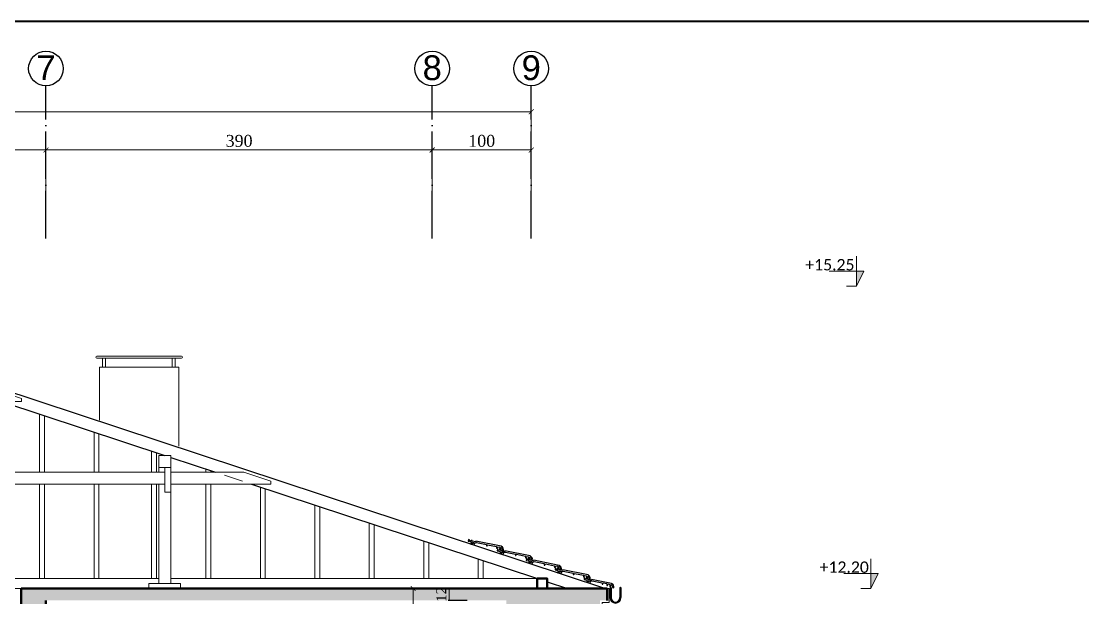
# Model space of a CAD drawing. Header units: metres. Extents: x 134072 to 172200, y 35728 to 38066.
# Drawn here: x 165612 to 166683, y 37484 to 38066 of the extents above; entities that cross this region are included whole.
import ezdxf

# ---------------------------------------------------------------- set-up
doc = ezdxf.new("R2010")
doc.units = ezdxf.units.M
doc.linetypes.add('ACAD_ISO04W100', pattern=[30, 24, -3, 0, -3])
for name, color, linetype in [('Aks', 7, 'Continuous'), ('duvaR', 52, 'Continuous'), ('KİREMİT', 242, 'Continuous')]:
    doc.layers.add(name, color=color, linetype=linetype)
for name, color, linetype, lineweight in [('Cizgi 15', 3, 'Continuous', 15), ('Cizgi 20', 175, 'Continuous', 20), ('Cizgi 50', 1, 'Continuous', 50), ('ELEKTRİK', 102, 'Continuous', 40), ('Kotlandırma', 212, 'Continuous', 9), ('Olcu 20', 7, 'Continuous', 20), ('sıva', 145, 'Continuous', 5), ('Tarama 13', 221, 'Continuous', 13)]:
    doc.layers.add(name, color=color, linetype=linetype, lineweight=lineweight)
doc.styles.add('arial_1_18', font='arial.ttf', dxfattribs={"height": 0.2})
doc.styles.add('muhammet', font='times.ttf', dxfattribs={"height": 10})
doc.styles.add('omer', font='times.ttf', dxfattribs={"height": 12})
doc.styles.get("Standard").update_dxf_attribs({"font": 'txt.shx'})
doc.dimstyles.new('ISO-25', dxfattribs={"dimtxt": 12, "dimasz": 5, "dimexe": 3, "dimexo": 10, "dimgap": 3, "dimtad": 1, "dimdec": 0, "dimtxsty": 'omer', "dimblk": 'ARCHTICK', "dimcen": 0, "dimclrd": 256, "dimclre": 256, "dimclrt": 256, "dimadec": 0, "dimazin": 0, "dimtfac": 1, "dimtdec": 0, "dimtix": 1, "dimtmove": 0, "dimatfit": 3, "dimldrblk": 'ARCHTICK', "dimfxl": 50, "dimfxlon": 1, "dimlwd": -1, "dimlwe": -1, "dimarcsym": 0})
doc.dimstyles.new('mami', dxfattribs={"dimtxt": 9, "dimasz": 5, "dimexe": 1.25, "dimexo": 10, "dimgap": 3, "dimtad": 1, "dimtoh": 1, "dimdec": 0, "dimtxsty": 'muhammet', "dimblk": 'DOT', "dimcen": 2.5, "dimclrd": 256, "dimadec": 0, "dimazin": 0, "dimtfac": 1, "dimtdec": 0, "dimtix": 1, "dimtmove": 0, "dimatfit": 3, "dimldrblk": 'DOT', "dimfxl": 60, "dimfxlon": 1, "dimlwd": -1, "dimarcsym": 0})

# ---------------------------------------------------------------- blocks, each defined once
blk = doc.blocks.new('*D107')
at = {"layer": 'Defpoints', "color": 0, "transparency": 16777216}
for p in [(166073.4, 37493.8, 0), (166043.7, 37481.8), (166071.9, 37481.8, 0)]:
    blk.add_point(p, dxfattribs=at)
at = {"layer": 'Olcu 20', "color": 0, "lineweight": -2, "transparency": 16777216}
for p, q in [((166063.4, 37493.8), (166042.5, 37493.8)), ((166061.9, 37481.8), (166042.5, 37481.8))]:
    blk.add_line(p, q, dxfattribs=at)
at = {"layer": 'Olcu 20', "transparency": 16777216}
blk.add_line((166043.7, 37493.8), (166043.7, 37481.8), dxfattribs=at)
at = {"layer": 'Olcu 20', "color": 0, "transparency": 16777216, "insert": (166035.7, 37487.8), "char_height": 10, "attachment_point": 5, "rotation": 90, "style": 'muhammet'}
blk.add_mtext('12', dxfattribs=at)
blk = doc.blocks.new('_Dot')
at = {"color": 0, "linetype": 'ByBlock', "lineweight": -2}
blk.add_line((-0.5, 0), (-1, 0), dxfattribs=at)
at = {"color": 0, "linetype": 'ByBlock', "const_width": 0.5}
blk.add_lwpolyline([(-0.25, 0, 1), (0.25, 0, 1)], format="xyb", close=True, dxfattribs=at)
blk = doc.blocks.new('_ArchTick')
at = {"layer": 'Olcu 20', "color": 0, "const_width": 0.15}
blk.add_lwpolyline([(-0.5, -0.5), (0.5, 0.5)], dxfattribs=at)
blk = doc.blocks.new('*D114')
at = {"layer": 'Defpoints', "color": 0, "transparency": 16777216}
for p in [(166024.5, 37493.8), (166007.3, 37213.8), (166024.5, 37213.8)]:
    blk.add_point(p, dxfattribs=at)
at = {"layer": 'Olcu 20', "transparency": 16777216}
for p, q in [((166010.3, 37493.8), (166004.3, 37493.8)), ((166007.3, 37493.8), (166007.3, 37213.8)), ((166010.3, 37213.8), (166004.3, 37213.8))]:
    blk.add_line(p, q, dxfattribs=at)
at = {"layer": 'Olcu 20', "transparency": 16777216, "xscale": 5, "yscale": 5, "zscale": 5}
for p, rotation in [((166007.3, 37493.8), 90), ((166007.3, 37213.8), 270)]:
    blk.add_blockref('_ArchTick', p, dxfattribs=dict(at, rotation=rotation))
at = {"layer": 'Olcu 20', "transparency": 16777216, "insert": (165998.2, 37353.8), "char_height": 12, "attachment_point": 5, "rotation": 90, "style": 'omer'}
blk.add_mtext('280', dxfattribs=at)
blk = doc.blocks.new('*D142')
at = {"layer": 'Defpoints', "color": 0, "transparency": 16777216}
for p in [(165636.5, 37936.4), (165476.5, 37845.8), (165636.5, 37847)]:
    blk.add_point(p, dxfattribs=at)
at = {"layer": 'Olcu 20', "transparency": 16777216}
for p, q in [((165476.5, 37886.4), (165476.5, 37939.4)), ((165476.5, 37936.4), (165636.5, 37936.4)), ((165636.5, 37886.4), (165636.5, 37939.4))]:
    blk.add_line(p, q, dxfattribs=at)
at = {"layer": 'Olcu 20', "transparency": 16777216, "xscale": 5, "yscale": 5, "zscale": 5, "rotation": 180}
blk.add_blockref('_ArchTick', (165476.5, 37936.4), dxfattribs=at)
at = {"layer": 'Olcu 20', "transparency": 16777216, "xscale": 5, "yscale": 5, "zscale": 5}
blk.add_blockref('_ArchTick', (165636.5, 37936.4), dxfattribs=at)
at = {"layer": 'Olcu 20', "transparency": 16777216, "insert": (165556.5, 37945.5), "char_height": 12, "attachment_point": 5, "style": 'omer'}
blk.add_mtext('160', dxfattribs=at)
blk = doc.blocks.new('*D143')
at = {"layer": 'Defpoints', "color": 0, "transparency": 16777216}
for p in [(166026.5, 37936.4), (165636.5, 37847), (166026.5, 37845.8)]:
    blk.add_point(p, dxfattribs=at)
at = {"layer": 'Olcu 20', "transparency": 16777216}
for p, q in [((165636.5, 37886.4), (165636.5, 37939.4)), ((165636.5, 37936.4), (166026.5, 37936.4)), ((166026.5, 37886.4), (166026.5, 37939.4))]:
    blk.add_line(p, q, dxfattribs=at)
at = {"layer": 'Olcu 20', "transparency": 16777216, "xscale": 5, "yscale": 5, "zscale": 5, "rotation": 180}
blk.add_blockref('_ArchTick', (165636.5, 37936.4), dxfattribs=at)
at = {"layer": 'Olcu 20', "transparency": 16777216, "xscale": 5, "yscale": 5, "zscale": 5}
blk.add_blockref('_ArchTick', (166026.5, 37936.4), dxfattribs=at)
at = {"layer": 'Olcu 20', "transparency": 16777216, "insert": (165831.5, 37945.5), "char_height": 12, "attachment_point": 5, "style": 'omer'}
blk.add_mtext('390', dxfattribs=at)
blk = doc.blocks.new('*D144')
at = {"layer": 'Defpoints', "color": 0, "transparency": 16777216}
for p in [(166126.5, 37936.4), (166026.5, 37845.8), (166126.5, 37845.8)]:
    blk.add_point(p, dxfattribs=at)
at = {"layer": 'Olcu 20', "transparency": 16777216}
for p, q in [((166026.5, 37886.4), (166026.5, 37939.4)), ((166026.5, 37936.4), (166126.5, 37936.4)), ((166126.5, 37886.4), (166126.5, 37939.4))]:
    blk.add_line(p, q, dxfattribs=at)
at = {"layer": 'Olcu 20', "transparency": 16777216, "xscale": 5, "yscale": 5, "zscale": 5, "rotation": 180}
blk.add_blockref('_ArchTick', (166026.5, 37936.4), dxfattribs=at)
at = {"layer": 'Olcu 20', "transparency": 16777216, "xscale": 5, "yscale": 5, "zscale": 5}
blk.add_blockref('_ArchTick', (166126.5, 37936.4), dxfattribs=at)
at = {"layer": 'Olcu 20', "transparency": 16777216, "insert": (166076.5, 37945.5), "char_height": 12, "attachment_point": 5, "style": 'omer'}
blk.add_mtext('100', dxfattribs=at)
blk = doc.blocks.new('*D145')
at = {"layer": 'Defpoints', "color": 0, "transparency": 16777216}
for p in [(163711.5, 37975), (163711.5, 37847), (166126.5, 37845.8)]:
    blk.add_point(p, dxfattribs=at)
at = {"layer": 'Olcu 20', "transparency": 16777216}
for p, q in [((163711.5, 37925), (163711.5, 37978)), ((166126.5, 37925), (166126.5, 37978)), ((166126.5, 37975), (163711.5, 37975))]:
    blk.add_line(p, q, dxfattribs=at)
at = {"layer": 'Olcu 20', "transparency": 16777216, "xscale": 5, "yscale": 5, "zscale": 5, "rotation": 180}
blk.add_blockref('_ArchTick', (163711.5, 37975), dxfattribs=at)
at = {"layer": 'Olcu 20', "transparency": 16777216, "xscale": 5, "yscale": 5, "zscale": 5}
blk.add_blockref('_ArchTick', (166126.5, 37975), dxfattribs=at)
at = {"layer": 'Olcu 20', "transparency": 16777216, "insert": (164919, 37984.1), "char_height": 12, "attachment_point": 5, "style": 'omer'}
blk.add_mtext('2415', dxfattribs=at)

msp = doc.modelspace()

# ---------------------------------------------------------------- hatches: boundary and pattern name
at = {"layer": 'Kotlandırma', "lineweight": 20}
for points in [[(166454.9, 37814.1), (166462.4, 37814.1), (166454.9, 37799.1)], [(166469.4, 37508.8), (166476.9, 37508.8), (166469.4, 37493.8)]]:
    msp.add_hatch(color=256, dxfattribs=at).paths.add_polyline_path(points)
at = {"layer": 'Tarama 13'}
h = msp.add_hatch(dxfattribs=at)
h.set_pattern_fill('ANSI33', color=256, scale=2, style=0)
h.set_pattern_definition([(45, (109731.198, 30647.212), (-8.980256, 8.980256), []), (45, (109740.179, 30647.212), (-8.980256, 8.980256), [6.35, -3.175])])
h.paths.add_polyline_path([(166156.5, 36233.8), (166126.5, 36233.8), (166126.5, 36373.8), (166096.5, 36373.8), (166096.5, 36233.8), (165800.9, 36233.8), (165800.9, 36193.8), (166156.5, 36193.8)])
h.paths.add_polyline_path([(165800.9, 36233.8), (165636.5, 36233.8), (165636.5, 36373.8), (165611.5, 36373.8), (165611.5, 36233.8), (165156.5, 36233.8), (165156.5, 36373.8), (165131.5, 36373.8), (165131.5, 36233.8), (164541.5, 36233.8), (164541.5, 36373.8), (164516.5, 36373.8), (164516.5, 36233.8), (164071.5, 36233.8), (164071.5, 36373.8), (164046.5, 36373.8), (164046.5, 36233.8), (163910.8, 36233.8), (163910.8, 36193.8), (165800.9, 36193.8)])
h.paths.add_polyline_path([(163910.8, 36233.8), (163741.5, 36233.8), (163741.5, 36373.8), (163711.5, 36373.8), (163711.5, 36233.8), (163681.5, 36233.8), (163681.5, 36193.8), (163910.8, 36193.8)])
h.paths.add_polyline_path([(163736.5, 36641.8), (163911, 36641.8), (163911, 36653.8), (163711.5, 36653.8), (163711.5, 36603.8), (163736.5, 36603.8)])
h.paths.add_polyline_path([(163736.5, 36921.8), (163911, 36921.8), (163911, 36933.8), (163711.5, 36933.8), (163711.5, 36883.8), (163736.5, 36883.8)])
h.paths.add_polyline_path([(163736.5, 37201.8), (163911, 37201.8), (163911, 37213.8), (163711.5, 37213.8), (163711.5, 37182), (163736.5, 37182)])
h.paths.add_polyline_path([(163736.5, 37182), (163711.5, 37182), (163711.5, 37163.8), (163736.5, 37163.8)])
h.paths.add_polyline_path([(163973.1, 37493.8), (163635, 37493.8), (163635, 37481.8), (163642, 37481.8), (163642, 37476.8), (163711.5, 37476.8), (163711.5, 37443.8), (163736.5, 37443.8), (163736.5, 37481.8), (163973.1, 37481.8)])
h.paths.add_polyline_path([(165290.5, 37493.8), (163977.2, 37493.8), (163977.2, 37481.8), (164046.5, 37481.8), (164046.5, 37443.8), (164071.5, 37443.8), (164071.5, 37481.8), (164516.5, 37481.8), (164516.5, 37443.8), (164541.5, 37443.8), (164541.5, 37481.8), (165131.5, 37481.8), (165131.5, 37443.8), (165156.5, 37443.8), (165156.5, 37481.8), (165290.5, 37481.8)])
h.paths.add_polyline_path([(164071.5, 37201.8), (164516.5, 37201.8), (164516.5, 37163.8), (164541.5, 37163.8), (164541.5, 37201.8), (165131.5, 37201.8), (165131.5, 37163.8), (165156.5, 37163.8), (165156.5, 37201.8), (165299.6, 37201.8), (165518.8, 37338.8), (165611.5, 37338.8), (165611.5, 37353.8), (165486.5, 37353.8), (165486.5, 37336.3), (165458.5, 37336.3), (165458.5, 37318.8), (165430.5, 37318.8), (165430.5, 37301.3), (165402.5, 37301.3), (165402.5, 37283.8), (165374.5, 37283.8), (165374.5, 37266.3), (165346.5, 37266.3), (165346.5, 37248.8), (165318.5, 37248.8), (165318.5, 37231.3), (165290.5, 37231.3), (165290.5, 37213.8), (163911, 37213.8), (163911, 37201.8), (164046.5, 37201.8), (164046.5, 37163.8), (164071.5, 37163.8)])
h.paths.add_polyline_path([(164071.5, 36921.8), (164516.5, 36921.8), (164516.5, 36883.8), (164541.5, 36883.8), (164541.5, 36921.8), (165131.5, 36921.8), (165131.5, 36883.8), (165156.5, 36883.8), (165156.5, 36921.8), (165299.6, 36921.8), (165518.8, 37058.8), (165611.5, 37058.8), (165611.5, 37073.8), (165486.5, 37073.8), (165486.5, 37056.3), (165458.5, 37056.3), (165458.5, 37038.8), (165430.5, 37038.8), (165430.5, 37021.3), (165402.5, 37021.3), (165402.5, 37003.8), (165374.5, 37003.8), (165374.5, 36986.3), (165346.5, 36986.3), (165346.5, 36968.8), (165318.5, 36968.8), (165318.5, 36951.3), (165290.5, 36951.3), (165290.5, 36933.8), (163911, 36933.8), (163911, 36921.8), (164046.5, 36921.8), (164046.5, 36883.8), (164071.5, 36883.8)])
h.paths.add_polyline_path([(164071.5, 36641.8), (164516.5, 36641.8), (164516.5, 36603.8), (164541.5, 36603.8), (164541.5, 36641.8), (165131.5, 36641.8), (165131.5, 36603.8), (165156.5, 36603.8), (165156.5, 36641.8), (165299.6, 36641.8), (165518.8, 36778.8), (165611.5, 36778.8), (165611.5, 36793.8), (165486.5, 36793.8), (165486.5, 36776.3), (165458.5, 36776.3), (165458.5, 36758.8), (165430.5, 36758.8), (165430.5, 36741.3), (165402.5, 36741.3), (165402.5, 36723.8), (165374.5, 36723.8), (165374.5, 36706.3), (165346.5, 36706.3), (165346.5, 36688.8), (165318.5, 36688.8), (165318.5, 36671.3), (165290.5, 36671.3), (165290.5, 36653.8), (163911, 36653.8), (163911, 36641.8), (164046.5, 36641.8), (164046.5, 36603.8), (164071.5, 36603.8)])
h.paths.add_polyline_path([(165611.5, 36513.8), (165486.5, 36513.8), (165486.5, 36496.3), (165458.5, 36496.3), (165458.5, 36478.8), (165430.5, 36478.8), (165430.5, 36461.3), (165402.5, 36461.3), (165402.5, 36443.8), (165374.5, 36443.8), (165374.5, 36426.3), (165346.5, 36426.3), (165346.5, 36408.8), (165318.5, 36408.8), (165318.5, 36391.3), (165290.5, 36391.3), (165290.5, 36373.8), (165318.8, 36373.8), (165518.8, 36498.8), (165611.5, 36498.8)])
h.paths.add_polyline_path([(165636.5, 36641.8), (165780.1, 36641.8), (165780.1, 36653.8), (165611.5, 36653.8), (165611.5, 36603.8), (165636.5, 36603.8)])
h.paths.add_polyline_path([(166126.5, 36653.8), (165780.1, 36653.8), (165780.1, 36641.8), (166101.5, 36641.8), (166101.5, 36603.8), (166126.5, 36603.8)])
h.paths.add_polyline_path([(166126.5, 36933.8), (165780.1, 36933.8), (165780.1, 36921.8), (166101.5, 36921.8), (166101.5, 36883.8), (166126.5, 36883.8)])
h.paths.add_polyline_path([(165636.5, 36921.8), (165780.1, 36921.8), (165780.1, 36933.8), (165611.5, 36933.8), (165611.5, 36883.8), (165636.5, 36883.8)])
h.paths.add_polyline_path([(166126.5, 37213.8), (165780.1, 37213.8), (165780.1, 37201.8), (166101.5, 37201.8), (166101.5, 37182), (166126.5, 37182)])
h.paths.add_polyline_path([(166126.5, 37182), (166101.5, 37182), (166101.5, 37163.8), (166126.5, 37163.8)])
h.paths.add_polyline_path([(165636.5, 37201.8), (165780.1, 37201.8), (165780.1, 37213.8), (165611.5, 37213.8), (165611.5, 37163.8), (165636.5, 37163.8)])
h.paths.add_polyline_path([(165636.5, 37481.8), (166101.5, 37481.8), (166101.5, 37443.8), (166126.5, 37443.8), (166126.5, 37476.8), (166196.1, 37476.8), (166196.1, 37481.8), (166203.1, 37481.8), (166203.1, 37493.8), (165611.5, 37493.8), (165611.5, 37443.8), (165636.5, 37443.8)])
h.paths.add_polyline_path([(166046.2, 36204.1), (166046.2, 36223.8), (166024.9, 36223.8), (166024.9, 36204.1)], flags=24)
h.paths.add_polyline_path([(163796.8, 36204.1), (163796.8, 36223.8), (163775.5, 36223.8), (163775.5, 36204.1)], flags=24)
h.paths.add_polyline_path([(163797, 36637.4), (163797, 36657.1), (163775.7, 36657.1), (163775.7, 36637.4)], flags=9)
h.paths.add_polyline_path([(163797, 36917.4), (163797, 36937.1), (163775.7, 36937.1), (163775.7, 36917.4)], flags=9)
h.paths.add_polyline_path([(163797, 37197.4), (163797, 37217.1), (163775.7, 37217.1), (163775.7, 37197.4)], flags=9)
h.paths.add_polyline_path([(163797, 37477.4), (163797, 37497.1), (163775.7, 37497.1), (163775.7, 37477.4)], flags=9)
h.paths.add_polyline_path([(166046.4, 36637.4), (166046.4, 36657.1), (166025.1, 36657.1), (166025.1, 36637.4)], flags=9)
h.paths.add_polyline_path([(166046.4, 36917.4), (166046.4, 36937.1), (166025.1, 36937.1), (166025.1, 36917.4)], flags=9)
h.paths.add_polyline_path([(166046.4, 37197.4), (166046.4, 37217.1), (166025.1, 37217.1), (166025.1, 37197.4)], flags=9)
h.paths.add_polyline_path([(166046.4, 37477.4), (166046.4, 37497.1), (166025.1, 37497.1), (166025.1, 37477.4)], flags=9)

# ---------------------------------------------------------------- linework, layer by layer
at = {"layer": 'Aks', "color": 251, "linetype": 'ACAD_ISO04W100', "lineweight": -3, "ltscale": 2}
for points in [[(165636.5, 37847), (165636.5, 38001.1)], [(166026.5, 37847), (166026.5, 38001.1)], [(166126.5, 37847), (166126.5, 38001.1)]]:
    msp.add_lwpolyline(points, dxfattribs=at)
at = {"layer": 'Aks', "color": 30, "linetype": 'Continuous', "lineweight": -3}
for centre in [(165636.5, 38018.6), (166026.5, 38018.6), (166126.5, 38018.6)]:
    msp.add_circle(centre, 17.5, dxfattribs=at)
at = {"layer": 'Cizgi 15', "lineweight": -3}
for p, q in [((166206.1, 37490.6), (166205.1, 37490.6)), ((166206.1, 37488.6), (166205.1, 37488.6)), ((166206.1, 37494.6), (166206.1, 37484.6)), ((166207.1, 37494.6), (166207.1, 37484.6)), ((166216.1, 37494.6), (166216.1, 37484.6)), ((166217.1, 37494.6), (166217.1, 37484.6))]:
    msp.add_line(p, q, dxfattribs=at)
for centre, radius, start, end in [((166206.6, 37494.6), 0.5, 0, 180), ((166216.6, 37494.6), 0.5, 0, 180), ((166211.6, 37484.6), 5.5, 180, 0), ((166211.6, 37484.6), 4.5, 180, 0)]:
    msp.add_arc(centre, radius, start, end, dxfattribs=at)
at = {"layer": 'Cizgi 20'}
for p, q in [((165688, 37728.2), (165773.2, 37728.2)), ((165688, 37726.2), (165773.2, 37726.2)), ((165693.7, 37726.2), (165693.7, 37717.2)), ((165696.7, 37726.2), (165696.7, 37717.2)), ((165763.8, 37726.2), (165763.8, 37717.2)), ((165766.8, 37726.2), (165766.8, 37717.2)), ((165770.6, 37717.2), (165690.6, 37717.2)), ((165690.6, 37663.8), (165690.6, 37717.2)), ((165770.6, 37637.4), (165770.6, 37717.2)), ((165512.5, 37682.4), (165611.7, 37682.4)), ((165750.5, 37628), (165750.5, 37611.1)), ((165762.5, 37628), (165750.5, 37628)), ((165762.5, 37628), (165762.5, 37498.8)), ((165762.5, 37616), (165750.5, 37616)), ((165756.5, 37616), (165756.5, 37591)), ((164081.5, 37611.1), (165756.5, 37611.1)), ((165762.5, 37611.1), (165836.4, 37611.1)), ((165816.8, 37608.1), (165835, 37602.1)), ((164081.5, 37599.1), (165756.5, 37599.1)), ((165750.5, 37599.1), (165750.5, 37498.8)), ((165762.5, 37599.1), (165863.7, 37599.1)), ((165756.5, 37591), (165762.5, 37591)), ((165772.5, 37498.8), (165740.5, 37498.8)), ((165740.5, 37498.8), (165740.5, 37493.8)), ((165772.5, 37498.8), (165772.5, 37493.8))]:
    msp.add_line(p, q, dxfattribs=at)
for points in [[(165584.4, 37694.4), (165611.7, 37685.4), (165611.7, 37682.4)], [(165836.4, 37611.1), (165863.7, 37602.1), (165863.7, 37599.1)]]:
    msp.add_lwpolyline(points, dxfattribs=at)
for centre, start, end in [((165688, 37727.2), 90, 270), ((165773.2, 37727.2), 270, 90)]:
    msp.add_arc(centre, 1, start, end, dxfattribs=at)
at = {"layer": 'Cizgi 50'}
for p, q in [((166126.5, 37493.8), (165611.5, 37493.8)), ((166203.1, 37493.8), (165611.5, 37493.8)), ((166203.1, 37493.8), (166203.1, 37481.8))]:
    msp.add_line(p, q, dxfattribs=at)
msp.add_lwpolyline([(166142.6, 37493.8), (166142.6, 37503.8), (166132.6, 37503.8), (166132.6, 37493.8)], close=True, dxfattribs=at)
msp.add_lwpolyline([(165611.5, 37493.8), (165611.5, 37443.8), (165636.5, 37443.8), (165636.5, 37481.8)], dxfattribs=at)
at = {"layer": 'duvaR'}
for p, q in [((165276.5, 37799.1), (166201.5, 37493.8)), ((165591.7, 37682.4), (165756.5, 37628)), ((165762.5, 37626), (165807.7, 37611.1)), ((165844, 37599.1), (166132.9, 37503.8)), ((166142.6, 37500.6), (166163.2, 37493.8))]:
    msp.add_line(p, q, dxfattribs=at)
at = {"layer": 'ELEKTRİK'}
msp.add_line((135359.3, 38066.3, 127785.9), (172199.8, 38066.3, 127785.9), dxfattribs=at)
at = {"layer": 'KİREMİT', "color": 242}
for p, q in [((166067.3, 37539.9), (166066.8, 37538.3)), ((166067.3, 37539.9), (166066.8, 37538.3)), ((166067.3, 37539.9), (166069.2, 37539.3)), ((166067.3, 37539.9), (166069.2, 37539.3)), ((166069.2, 37539.3), (166068.6, 37537.7)), ((166069.2, 37539.3), (166068.6, 37537.7)), ((166096.6, 37530.3), (166096, 37528.6)), ((166096.6, 37530.3), (166096, 37528.6)), ((166096.6, 37530.3), (166098.4, 37529.7)), ((166096.6, 37530.3), (166098.4, 37529.7)), ((166098.4, 37529.7), (166097.9, 37528)), ((166098.4, 37529.7), (166097.9, 37528)), ((166125.8, 37520.7), (166125.2, 37519)), ((166125.8, 37520.7), (166125.2, 37519)), ((166125.8, 37520.7), (166127.7, 37520)), ((166125.8, 37520.7), (166127.7, 37520)), ((166127.7, 37520), (166127.1, 37518.4)), ((166127.7, 37520), (166127.1, 37518.4)), ((166155, 37511), (166154.5, 37509.3)), ((166155, 37511), (166154.5, 37509.3)), ((166155, 37511), (166156.9, 37510.4)), ((166155, 37511), (166156.9, 37510.4)), ((166156.9, 37510.4), (166156.3, 37508.7)), ((166156.9, 37510.4), (166156.3, 37508.7)), ((166184.3, 37501.4), (166183.7, 37499.7)), ((166184.3, 37501.4), (166183.7, 37499.7)), ((166184.3, 37501.4), (166186.1, 37500.8)), ((166184.3, 37501.4), (166186.1, 37500.8)), ((166186.1, 37500.8), (166185.6, 37499.1)), ((166186.1, 37500.8), (166185.6, 37499.1))]:
    msp.add_line(p, q, dxfattribs=at)
for points in [[(166066.5, 37538.4), (166067.2, 37540.6), (166070.2, 37540), (166071.2, 37540.2), (166081.3, 37538.2), (166081.3, 37536.8), (166081.9, 37536.7), (166082.4, 37538), (166091.5, 37536.1), (166091.5, 37534.4), (166092.1, 37534.3), (166092.7, 37535.9), (166094.7, 37535.5), (166094.5, 37533), (166095.1, 37532.9), (166095.9, 37535.2, -0.317877), (166097.2, 37532.2), (166098.4, 37532, 0.333333), (166096.3, 37536.4), (166070.6, 37541.6), (166070.4, 37540.9), (166066.9, 37541.6), (166067, 37542.3), (166066.3, 37542.5), (166066.1, 37541.7), (166064, 37542.2), (166064.1, 37542.9), (166063.2, 37543.1), (166062.9, 37541.5), (166065.7, 37540.9), (166065.5, 37538.6)], [(166095.7, 37528.8), (166096.4, 37531), (166099.4, 37530.3), (166100.4, 37530.6), (166110.5, 37528.5), (166110.5, 37527.2), (166111.1, 37527), (166111.6, 37528.3), (166120.8, 37526.5), (166120.7, 37524.7), (166121.3, 37524.6), (166122, 37526.2), (166123.9, 37525.8), (166123.8, 37523.4), (166124.3, 37523.3), (166125.1, 37525.6, -0.317877), (166126.4, 37522.6), (166127.6, 37522.3, 0.333333), (166125.5, 37526.7), (166099.8, 37531.9), (166099.7, 37531.2), (166096.1, 37532), (166096.2, 37532.7), (166095.5, 37532.8), (166095.4, 37532.1), (166093.2, 37532.5), (166093.4, 37533.3), (166092.4, 37533.4), (166092.1, 37531.8), (166095, 37531.2), (166094.8, 37529)], [(166124.9, 37519.2), (166125.6, 37521.3), (166128.7, 37520.7), (166129.6, 37521), (166139.7, 37518.9), (166139.7, 37517.5), (166140.3, 37517.4), (166140.9, 37518.7), (166150, 37516.8), (166149.9, 37515.1), (166150.6, 37515), (166151.2, 37516.6), (166153.2, 37516.2), (166153, 37513.8), (166153.6, 37513.6), (166154.4, 37515.9, -0.317877), (166155.7, 37512.9), (166156.9, 37512.7, 0.333333), (166154.8, 37517.1), (166129.1, 37522.3), (166128.9, 37521.6), (166125.3, 37522.3), (166125.5, 37523), (166124.8, 37523.2), (166124.6, 37522.5), (166122.5, 37522.9), (166122.6, 37523.6), (166121.7, 37523.8), (166121.3, 37522.2), (166124.2, 37521.6), (166124, 37519.4)], [(166154.2, 37509.5), (166154.9, 37511.7), (166157.9, 37511.1), (166158.9, 37511.3), (166169, 37509.3), (166169, 37507.9), (166169.5, 37507.8), (166170.1, 37509), (166179.2, 37507.2), (166179.2, 37505.5), (166179.8, 37505.3), (166180.4, 37506.9), (166182.4, 37506.6), (166182.2, 37504.1), (166182.8, 37504), (166183.6, 37506.3, -0.317877), (166184.9, 37503.3), (166186.1, 37503.1, 0.333333), (166184, 37507.5), (166158.3, 37512.7), (166158.1, 37512), (166154.6, 37512.7), (166154.7, 37513.4), (166154, 37513.5), (166153.8, 37512.8), (166151.7, 37513.3), (166151.8, 37514), (166150.9, 37514.2), (166150.6, 37512.5), (166153.4, 37512), (166153.2, 37509.7)], [(166183.4, 37499.9), (166184.1, 37502), (166187.1, 37501.4), (166188.1, 37501.7), (166198.2, 37499.6), (166198.2, 37498.2), (166198.8, 37498.1), (166199.3, 37499.4), (166202.9, 37498.7), (166202.8, 37496.9), (166203.4, 37496.8), (166204.1, 37498.4), (166206, 37498), (166205.9, 37495.6), (166206.4, 37495.5), (166207.2, 37497.8, -0.317877), (166208.6, 37494.8), (166209.8, 37494.6, 0.333333), (166207.7, 37499), (166187.5, 37503), (166187.4, 37502.3), (166183.8, 37503), (166183.9, 37503.8), (166183.2, 37503.9), (166183.1, 37503.2), (166180.9, 37503.6), (166181.1, 37504.3), (166180.1, 37504.5), (166179.8, 37502.9), (166182.7, 37502.3), (166182.5, 37500.1)]]:
    msp.add_lwpolyline(points, format="xyb", close=True, dxfattribs=at)
at = {"layer": 'Kotlandırma', "lineweight": 20}
for p, q in [((166454.9, 37814.1), (166454.9, 37829.1)), ((166454.9, 37814.1), (166427.5, 37814.1)), ((166454.9, 37799.1), (166462.4, 37814.1)), ((166462.4, 37814.1), (166454.9, 37814.1)), ((166454.9, 37814.1), (166454.9, 37799.1)), ((166444.9, 37799.1), (166454.9, 37799.1)), ((166469.4, 37508.8), (166469.4, 37523.8)), ((166469.4, 37508.8), (166442, 37508.8)), ((166469.4, 37493.8), (166476.9, 37508.8)), ((166476.9, 37508.8), (166469.4, 37508.8)), ((166469.4, 37508.8), (166469.4, 37493.8)), ((166459.4, 37493.8), (166469.4, 37493.8))]:
    msp.add_line(p, q, dxfattribs=at)
at = {"layer": 'sıva'}
msp.add_line((166203.1, 37493.8), (166205.1, 37493.8), dxfattribs=at)
msp.add_lwpolyline([(166205.1, 37493.7), (166205.1, 37479.8), (166198.1, 37479.8), (166198.1, 37474.8), (166134, 37474.8)], dxfattribs=at)
at = {"layer": 'Tarama 13'}
for p, q in [((165630, 37611.1), (165630, 37669.8)), ((165635, 37611.1), (165635, 37668.1)), ((165685, 37611.1), (165685, 37651.6)), ((165690, 37611.1), (165690, 37650)), ((165743, 37611.1), (165743, 37632.5)), ((165748, 37611.1), (165748, 37630.8)), ((165798, 37611.1), (165798, 37614.3)), ((165803, 37611.1), (165803, 37612.7)), ((165630, 37503.8), (165630, 37599.1)), ((165635, 37503.8), (165635, 37599.1)), ((165685, 37503.8), (165685, 37599.1)), ((165690, 37503.8), (165690, 37599.1)), ((165743, 37503.8), (165743, 37599.1)), ((165748, 37503.8), (165748, 37599.1)), ((165798, 37503.8), (165798, 37599.1)), ((165803, 37503.8), (165803, 37599.1)), ((165853, 37503.8), (165853, 37596.2)), ((165858, 37503.8), (165858, 37594.5)), ((165908, 37503.8), (165908, 37578)), ((165913, 37503.8), (165913, 37576.4)), ((165963, 37503.8), (165963, 37559.9)), ((165968, 37503.8), (165968, 37558.2)), ((166018, 37503.8), (166018, 37541.7)), ((166023, 37503.8), (166023, 37540.1)), ((166073, 37503.8), (166073, 37523.6)), ((166078, 37503.8), (166078, 37521.9)), ((165750.5, 37503.8), (165512.5, 37503.8)), ((166132.6, 37503.8), (165762.5, 37503.8)), ((165611.5, 37493.8), (165441.5, 37493.8))]:
    msp.add_line(p, q, dxfattribs=at)

# ---------------------------------------------------------------- texts
at = {"layer": 'Aks', "color": 19, "linetype": 'Continuous', "lineweight": -3, "style": 'arial_1_18'}
for s, p in [('7', (165626.8, 38006.9)), ('8', (166016.8, 38006.9)), ('9', (166116.8, 38006.9))]:
    msp.add_text(s, height=25, dxfattribs=at).set_placement(p)
at = {"layer": 'Kotlandırma', "lineweight": 20, "char_height": 12.5, "width": 46.982, "attachment_point": 9}
for s, insert in [('\\pxa0.83333,sm1.15;{\\fCalibri|b0|i0|c162|p34;\\H0.9167x;\\C0;+15.25}', (166452.9, 37814.7)), ('\\pxa0.83333,sm1.15;{\\fCalibri|b0|i0|c162|p34;\\H0.9167x;\\C0;+12.20}', (166467.4, 37509.5))]:
    msp.add_mtext(s, dxfattribs=dict(at, insert=insert))

# ---------------------------------------------------------------- dimensions: what is measured, and where the dimension line sits
at = {"layer": 'Olcu 20'}
dim = msp.add_linear_dim(base=(163711.5, 37975), p1=(166126.5, 37845.8), p2=(163711.5, 37847), dimstyle='ISO-25', dxfattribs=at)
dim.commit()
dim.dimension.update_dxf_attribs({"geometry": '*D145', "text_midpoint": (164919, 37984.1)})
for base, p1, p2, picture, middle in [((165636.5, 37936.4), (165476.5, 37845.8), (165636.5, 37847), '*D142', (165556.5, 37945.5)), ((166026.5, 37936.4), (165636.5, 37847), (166026.5, 37845.8), '*D143', (165831.5, 37945.5)), ((166126.5, 37936.4), (166026.5, 37845.8), (166126.5, 37845.8), '*D144', (166076.5, 37945.5))]:
    dim = msp.add_linear_dim(base=base, p1=p1, p2=p2, dimstyle='ISO-25', override={"dimtmove": 1}, dxfattribs=at)
    dim.commit()
    dim.dimension.update_dxf_attribs({"geometry": picture, "text_midpoint": middle})
for base, p1, p2, dimstyle, override, picture, middle in [((166007.3, 37213.8), (166024.5, 37493.8), (166024.5, 37213.8), 'ISO-25', {"dimfxl": 3}, '*D114', (165998.2, 37353.8)), ((166043.7, 37481.8), (166073.4, 37493.8, 0), (166071.9, 37481.8, 0), 'mami', {"dimtmove": 1, "dimfxl": 50}, '*D107', (166035.7, 37487.8))]:
    dim = msp.add_linear_dim(base=base, p1=p1, p2=p2, angle=90, dimstyle=dimstyle, override=override, dxfattribs=at)
    dim.commit()
    dim.dimension.update_dxf_attribs({"geometry": picture, "text_midpoint": middle})

doc.saveas('drawing.dxf')
